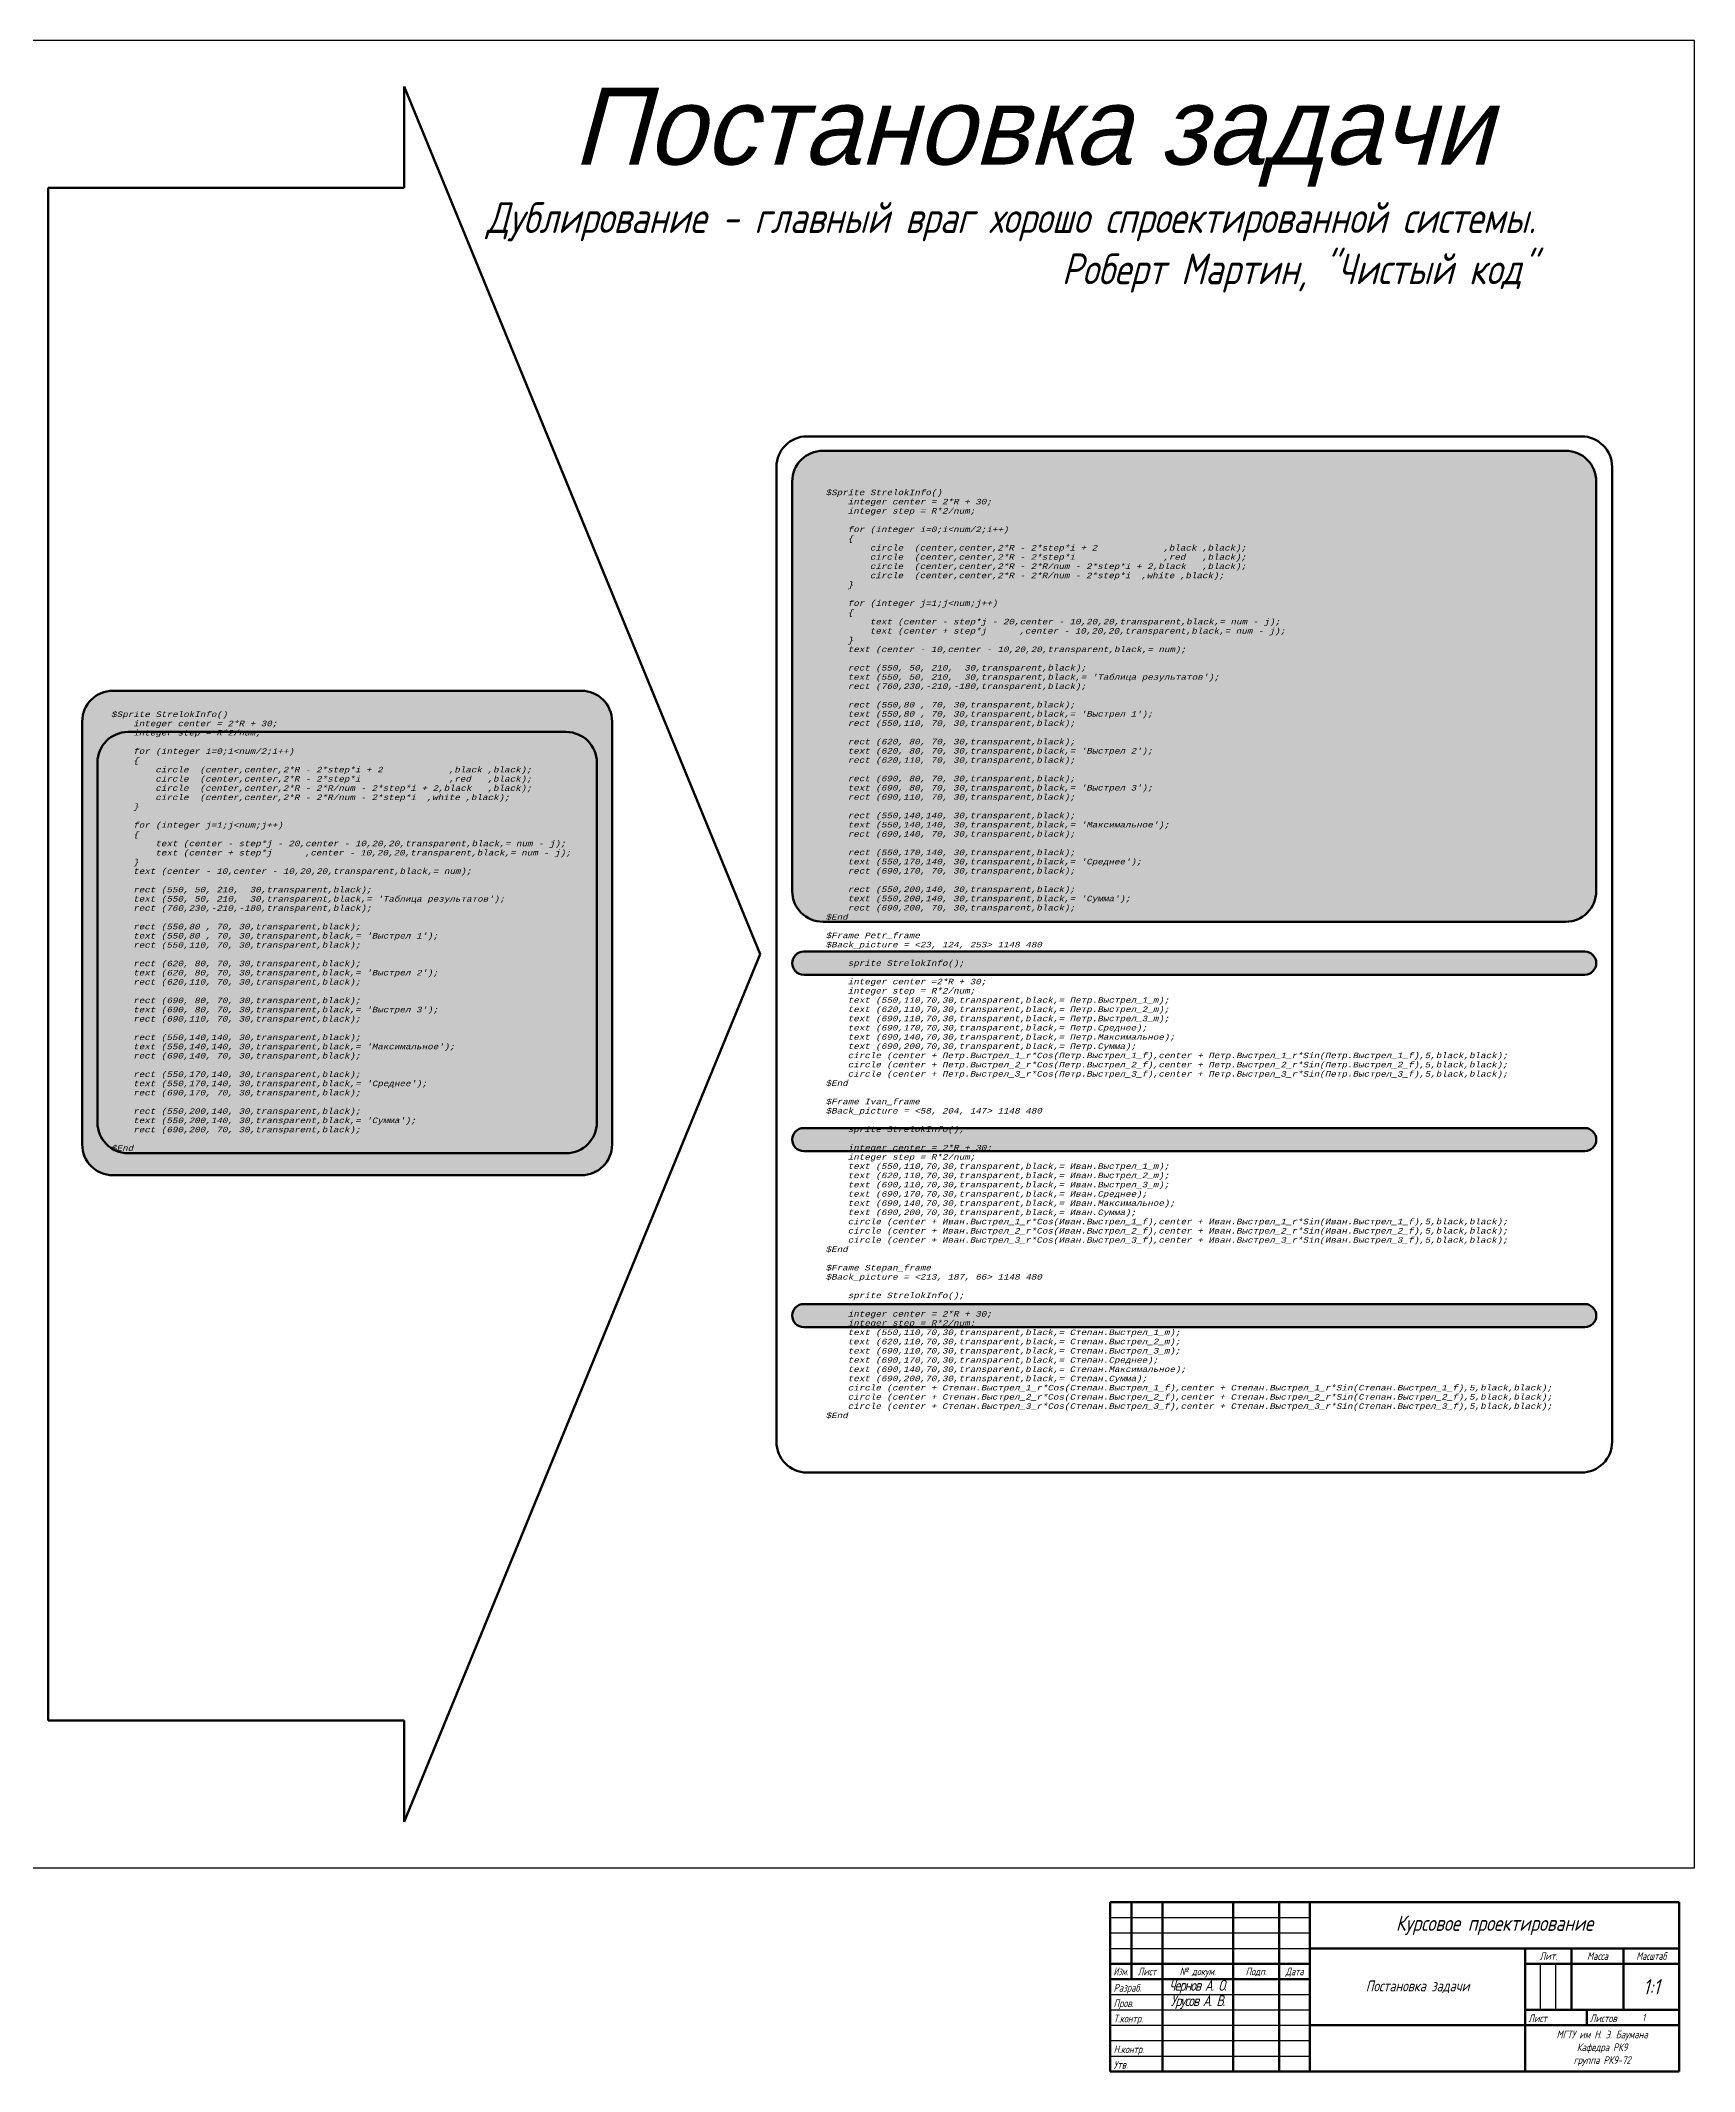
# Model space of a CAD drawing. Header units: millimetres. Extents: x -1205 to 3458, y 452 to 1430.
# Drawn here: x -657 to -119, y 770 to 1430 of the extents above; entities that cross this region are included whole.
import ezdxf
from ezdxf.enums import TextEntityAlignment as Align

# ---------------------------------------------------------------- set-up
doc = ezdxf.new("R2010")
doc.units = ezdxf.units.MM
doc.layers.get('0').update_dxf_attribs({"lineweight": 100})
doc.styles.add('GOST 2.304', font='CS_Gost2304.shx', dxfattribs={"oblique": 15})

msp = doc.modelspace()

# ---------------------------------------------------------------- hatches: boundary and pattern name
at = {"true_color": 0x9cbee8}
h = msp.add_hatch(color=151, dxfattribs=at)
h.paths.add_polyline_path([(-480.69, 1218.45), (-632.97, 1218.45, 0.414214), (-642.97, 1208.45), (-642.97, 1070.93, 0.414214), (-632.97, 1060.93), (-480.69, 1060.93, 0.414214), (-470.69, 1070.93), (-470.69, 1208.45, 0.414214)], flags=17)
h.paths.add_polyline_path([(-475.62, 1195.05), (-475.62, 1078.11, -0.414214), (-485.62, 1068.11), (-628.04, 1068.11, -0.414214), (-638.04, 1078.11), (-638.04, 1195.05, -0.414214), (-628.04, 1205.05), (-485.62, 1205.05, -0.414214)], flags=0)
h.paths.add_polyline_path([(-480.69, 1218.45), (-632.97, 1218.45, 0.414214), (-642.97, 1208.45), (-642.97, 1070.93, 0.414214), (-632.97, 1060.93), (-480.69, 1060.93, 0.414214), (-470.69, 1070.93), (-470.69, 1208.45, 0.414214)], flags=17)
h.paths.add_polyline_path([(-475.62, 1195.05), (-475.62, 1078.11, -0.414214), (-485.62, 1068.11), (-628.04, 1068.11, -0.414214), (-638.04, 1078.11), (-638.04, 1195.05, -0.414214), (-628.04, 1205.05), (-485.62, 1205.05, -0.414214)], flags=0)
h.paths.add_polyline_path([(-634.05, 1389.83), (-479.22, 1389.83), (-479.22, 1238.31), (-634.05, 1238.31)], flags=25)
h.paths.add_polyline_path([(-634.05, 1389.83), (-479.22, 1389.83), (-479.22, 1238.31), (-634.05, 1238.31)], flags=25)
at = {"true_color": 0xdf6358}
h = msp.add_hatch(color=13, dxfattribs=at)
h.paths.add_polyline_path([(-475.62, 1078.11), (-475.62, 1195.05, 0.414214), (-485.62, 1205.05), (-628.04, 1205.05, 0.414214), (-638.04, 1195.05), (-638.04, 1078.11, 0.414214), (-628.04, 1068.11), (-485.62, 1068.11, 0.414214)])
h.paths.add_polyline_path([(-634.05, 1389.83), (-479.22, 1389.83), (-479.22, 1238.31), (-634.05, 1238.31)], flags=9)
at = {"true_color": 0x9cbee8}
msp.add_hatch(color=151, dxfattribs=at).paths.add_polyline_path([(-150.67, 1286.48, 0.414214), (-160.67, 1296.48), (-402.1, 1296.48, 0.414214), (-412.1, 1286.48), (-412.1, 1153.33, 0.414214), (-402.1, 1143.33), (-160.67, 1143.33, 0.414214), (-150.67, 1153.33)])
h = msp.add_hatch(color=151, dxfattribs=at)
h.paths.add_polyline_path([(-480.69, 1218.45), (-632.97, 1218.45, 0.414214), (-642.97, 1208.45), (-642.97, 1070.93, 0.414214), (-632.97, 1060.93), (-480.69, 1060.93, 0.414214), (-470.69, 1070.93), (-470.69, 1208.45, 0.414214)])
h.paths.add_polyline_path([(-475.62, 1195.05), (-475.62, 1078.11, -0.414214), (-485.62, 1068.11), (-628.04, 1068.11, -0.414214), (-638.04, 1078.11), (-638.04, 1195.05, -0.414214), (-628.04, 1205.05), (-485.62, 1205.05, -0.414214)], flags=16)
h = msp.add_hatch(color=151, dxfattribs=at)
h.paths.add_polyline_path([(-154.42, 1133.63), (-408.35, 1133.63, 1), (-408.35, 1126.13), (-154.42, 1126.13, 1)])
h.paths.add_polyline_path([(-154.42, 1076.27), (-408.35, 1076.27, 1), (-408.35, 1068.77), (-154.42, 1068.77, 1)])
h.paths.add_polyline_path([(-154.42, 1019.05), (-408.35, 1019.05, 1), (-408.35, 1011.55), (-154.42, 1011.55, 1)])

# ---------------------------------------------------------------- linework, layer by layer
for p, q in [((-422.58, 1132.81), (-538.3, 1414.86)), ((-538.3, 1414.86), (-538.3, 1381.99)), ((-654.01, 883.64), (-654.01, 1381.99)), ((-538.3, 1381.99), (-654.01, 1381.99)), ((-407.26, 1301.16), (-155.51, 1301.16)), ((-417.26, 974.28), (-417.26, 1291.16)), ((-145.51, 1291.16), (-145.51, 974.28)), ((-422.58, 1132.81), (-538.3, 850.77)), ((-155.51, 964.28), (-407.26, 964.28)), ((-538.3, 883.64), (-654.01, 883.64)), ((-538.3, 850.77), (-538.3, 883.64))]:
    msp.add_line(p, q)
at = {"color": 5}
for p, q in [((-402.1, 1296.48), (-160.67, 1296.48)), ((-412.1, 1153.33), (-412.1, 1286.48)), ((-150.67, 1286.48), (-150.67, 1153.33)), ((-632.97, 1218.45), (-480.69, 1218.45)), ((-642.97, 1070.93), (-642.97, 1208.45)), ((-470.69, 1208.45), (-470.69, 1070.93)), ((-160.67, 1143.33), (-402.1, 1143.33)), ((-154.42, 1133.63), (-408.35, 1133.63)), ((-154.42, 1126.13), (-408.35, 1126.13)), ((-154.42, 1076.27), (-408.35, 1076.27)), ((-154.42, 1068.77), (-408.35, 1068.77)), ((-480.69, 1060.93), (-632.97, 1060.93)), ((-154.42, 1019.05), (-408.35, 1019.05)), ((-154.42, 1011.55), (-408.35, 1011.55))]:
    msp.add_line(p, q, dxfattribs=at)
at = {"color": 1}
for p, q in [((-628.04, 1205.05), (-485.62, 1205.05)), ((-638.04, 1078.11), (-638.04, 1195.05)), ((-475.62, 1195.05), (-475.62, 1078.11)), ((-485.62, 1068.11), (-628.04, 1068.11))]:
    msp.add_line(p, q, dxfattribs=at)
at = {"linetype": 'Continuous', "lineweight": 60}
for p, q in [((-308.76, 824.59), (-123.76, 824.59)), ((-308.76, 769.59), (-308.76, 824.59)), ((-301.76, 799.59), (-301.76, 824.59)), ((-291.76, 769.59), (-291.76, 824.59)), ((-268.76, 769.59), (-268.76, 824.59)), ((-253.76, 769.59), (-253.76, 824.59)), ((-243.76, 769.59), (-243.76, 824.59)), ((-123.76, 769.59), (-123.76, 824.59)), ((-243.76, 809.59), (-123.76, 809.59)), ((-173.76, 769.59), (-173.76, 809.59)), ((-158.76, 789.59), (-158.76, 809.59)), ((-141.76, 789.59), (-141.76, 809.59)), ((-308.76, 804.59), (-243.76, 804.59)), ((-308.76, 799.59), (-243.76, 799.59)), ((-173.76, 804.59), (-123.76, 804.59)), ((-173.76, 789.59), (-123.76, 789.59)), ((-153.76, 784.59), (-153.76, 789.59)), ((-243.76, 784.59), (-123.76, 784.59)), ((-308.76, 769.59), (-123.76, 769.59))]:
    msp.add_line(p, q, dxfattribs=at)
at = {"linetype": 'Continuous', "lineweight": 25}
for p, q in [((-308.76, 819.59), (-243.76, 819.59)), ((-308.76, 814.59), (-243.76, 814.59)), ((-308.76, 809.59), (-243.76, 809.59)), ((-168.76, 789.59), (-168.76, 804.59)), ((-163.76, 789.59), (-163.76, 804.59)), ((-308.76, 794.59), (-243.76, 794.59)), ((-308.76, 789.59), (-243.76, 789.59)), ((-308.76, 784.59), (-243.76, 784.59)), ((-308.76, 779.59), (-243.76, 779.59)), ((-308.76, 774.59), (-243.76, 774.59))]:
    msp.add_line(p, q, dxfattribs=at)
msp.add_lwpolyline([(-959.76, 835.81), (-118.76, 835.81), (-118.76, 1429.81), (-959.76, 1429.81), (-959.76, 835.81)], dxfattribs=at)
for centre, start, end in [((-407.26, 1291.16), 90, 180), ((-155.51, 1291.16), 0, 90), ((-407.26, 974.28), 180, 270), ((-155.51, 974.28), 270, 0)]:
    msp.add_arc(centre, 10, start, end)
at = {"color": 5}
for centre, radius, start, end in [((-402.1, 1286.48), 10, 90, 180), ((-160.67, 1286.48), 10, 0, 90), ((-632.97, 1208.45), 10, 90, 180), ((-480.69, 1208.45), 10, 0, 90), ((-402.1, 1153.33), 10, 180, 270), ((-160.67, 1153.33), 10, 270, 0), ((-408.35, 1129.88), 3.75, 90, 270), ((-154.42, 1129.88), 3.75, 270, 90), ((-408.35, 1072.52), 3.75, 90, 270), ((-154.42, 1072.52), 3.75, 270, 90), ((-632.97, 1070.93), 10, 180, 270), ((-480.69, 1070.93), 10, 270, 0), ((-408.35, 1015.3), 3.75, 90, 270), ((-154.42, 1015.3), 3.75, 270, 90)]:
    msp.add_arc(centre, radius, start, end, dxfattribs=at)
at = {"color": 1}
for centre, start, end in [((-628.04, 1195.05), 90, 180), ((-485.62, 1195.05), 0, 90), ((-628.04, 1078.11), 180, 270), ((-485.62, 1078.11), 270, 0)]:
    msp.add_arc(centre, 10, start, end, dxfattribs=at)

# ---------------------------------------------------------------- texts
at = {"linetype": 'Continuous', "lineweight": 25, "style": 'GOST 2.304', "oblique": 15}
for s, p in [('Лит.', (-166.26, 807.09)), ('Масса', (-150.26, 807.09)), ('№ докум.', (-280.26, 802.09)), ('Подп.', (-261.26, 802.09))]:
    msp.add_text(s, height=2.5, dxfattribs=at).set_placement(p, align=Align.MIDDLE_CENTER)
for s, width, p in [('Масштаб', 0.91954, (-132.76, 807.09)), ('Изм.', 0.75, (-305.26, 802.09)), ('Лист', 0.9, (-296.76, 802.09)), ('Дата', 0.8, (-248.76, 802.09))]:
    msp.add_text(s, height=2.5, dxfattribs=dict(at, width=width)).set_placement(p, align=Align.MIDDLE_CENTER)
for s, p in [('Разраб.', (-307.6, 795.51)), ('Пров.', (-307.6, 790.51)), ('Лист', (-172.76, 785.59)), ('Листов', (-152.76, 785.59)), ('Утв.', (-307.6, 770.51))]:
    msp.add_text(s, height=2.5, dxfattribs=at).set_placement(p)
for s, width, p in [('Т.контр.', 0.9, (-307.6, 785.51)), ('Н.контр.', 0.95, (-307.6, 775.51))]:
    msp.add_text(s, height=2.5, dxfattribs=dict(at, width=width)).set_placement(p)
at = {"style": 'GOST 2.304'}
for s, insert, char_height, width, attachment_point in [('{\\fCS Standard|b0|i0|c204|p34;Постановка задачи}', (-483.45, 1414.52), 25, 336.8468, 1), ("{\\fCourier New|b0|i0|c0|p49;$Sprite StrelokInfo()\\P^Iinteger center = 2*R + 30;\\P^Iinteger step = R*2/num;\\P^I^I\\P^Ifor (integer i=0;i<num/2;i++)\\P^I\\{\\P^I^Icircle ^I(center,center,2*R - 2*step*i + 2^I^I^I ,black^I,black);\\P^I^Icircle ^I(center,center,2*R - 2*step*i^I^I^I^I ,red^I,black);\\P^I^Icircle ^I(center,center,2*R - 2*R/num - 2*step*i + 2,black^I,black);\\P^I^Icircle ^I(center,center,2*R - 2*R/num - 2*step*i^I ,white^I,black);\\P^I\\}\\P^I\\P^Ifor (integer j=1;j<num;j++)\\P^I\\{\\P^I^Itext (center - step*j - 20,center - 10,20,20,transparent,black,= num - j);\\P^I^Itext (center + step*j^I   ,center - 10,20,20,transparent,black,= num - j);\\P^I\\}\\P^Itext (center - 10,center - 10,20,20,transparent,black,= num);\\P^I\\P^Irect (550, 50, 210,  30,transparent,black);\\P^Itext (550, 50, 210,  30,transparent,black,= '\\fCourier New|b0|i0|c204|p49;Таблица результатов\\fCourier New|b0|i0|c0|p49;');\\P^Irect (760,230,-210,-180,transparent,black);\\P^I\\P^Irect (550,80 , 70, 30,transparent,black);\\P^Itext (550,80 , 70, 30,transparent,black,= '\\fCourier New|b0|i0|c204|p49;Выстрел \\fCourier New|b0|i0|c0|p49;1');\\P^Irect (550,110, 70, 30,transparent,black);\\P^I\\P^Irect (620, 80, 70, 30,transparent,black);\\P^Itext (620, 80, 70, 30,transparent,black,= '\\fCourier New|b0|i0|c204|p49;Выстрел \\fCourier New|b0|i0|c0|p49;2');\\P^Irect (620,110, 70, 30,transparent,black);\\P^I\\P^Irect (690, 80, 70, 30,transparent,black);\\P^Itext (690, 80, 70, 30,transparent,black,= '\\fCourier New|b0|i0|c204|p49;Выстрел \\fCourier New|b0|i0|c0|p49;3');\\P^Irect (690,110, 70, 30,transparent,black);\\P^I^I\\P^Irect (550,140,140, 30,transparent,black);\\P^Itext (550,140,140, 30,transparent,black,= '\\fCourier New|b0|i0|c204|p49;Максимальное\\fCourier New|b0|i0|c0|p49;');\\P^Irect (690,140, 70, 30,transparent,black);\\P^I\\P^Irect (550,170,140, 30,transparent,black);\\P^Itext (550,170,140, 30,transparent,black,= '\\fCourier New|b0|i0|c204|p49;Среднее\\fCourier New|b0|i0|c0|p49;');\\P^Irect (690,170, 70, 30,transparent,black);\\P^I^I\\P^Irect (550,200,140, 30,transparent,black);\\P^Itext (550,200,140, 30,transparent,black,= '\\fCourier New|b0|i0|c204|p49;Сумма\\fCourier New|b0|i0|c0|p49;');\\P^Irect (690,200, 70, 30,transparent,black);\\P$End\\P\\P$Frame Petr_frame \\P$Back_picture = <23, 124, 253> 1148 480\\P^I\\P^Isprite StrelokInfo();\\P\\P^Iinteger center =2*R + 30;\\P^Iinteger step = R*2/num;\\P^Itext (550,110,70,30,transparent,black,= \\fCourier New|b0|i0|c204|p49;Петр\\fCourier New|b0|i0|c0|p49;.\\fCourier New|b0|i0|c204|p49;Выстрел\\fCourier New|b0|i0|c0|p49;_1_m);\\P^Itext (620,110,70,30,transparent,black,= \\fCourier New|b0|i0|c204|p49;Петр\\fCourier New|b0|i0|c0|p49;.\\fCourier New|b0|i0|c204|p49;Выстрел\\fCourier New|b0|i0|c0|p49;_2_m);\\P^Itext (690,110,70,30,transparent,black,= \\fCourier New|b0|i0|c204|p49;Петр\\fCourier New|b0|i0|c0|p49;.\\fCourier New|b0|i0|c204|p49;Выстрел\\fCourier New|b0|i0|c0|p49;_3_m);^I\\P^Itext (690,170,70,30,transparent,black,= \\fCourier New|b0|i0|c204|p49;Петр\\fCourier New|b0|i0|c0|p49;.\\fCourier New|b0|i0|c204|p49;Среднее\\fCourier New|b0|i0|c0|p49;);\\P^Itext (690,140,70,30,transparent,black,= \\fCourier New|b0|i0|c204|p49;Петр\\fCourier New|b0|i0|c0|p49;.\\fCourier New|b0|i0|c204|p49;Максимальное\\fCourier New|b0|i0|c0|p49;);\\P^Itext (690,200,70,30,transparent,black,= \\fCourier New|b0|i0|c204|p49;Петр\\fCourier New|b0|i0|c0|p49;.\\fCourier New|b0|i0|c204|p49;Сумма\\fCourier New|b0|i0|c0|p49;);\\P^Icircle (center + \\fCourier New|b0|i0|c204|p49;Петр\\fCourier New|b0|i0|c0|p49;.\\fCourier New|b0|i0|c204|p49;Выстрел\\fCourier New|b0|i0|c0|p49;_1_r*Cos(\\fCourier New|b0|i0|c204|p49;Петр\\fCourier New|b0|i0|c0|p49;.\\fCourier New|b0|i0|c204|p49;Выстрел\\fCourier New|b0|i0|c0|p49;_1_f),center + \\fCourier New|b0|i0|c204|p49;Петр\\fCourier New|b0|i0|c0|p49;.\\fCourier New|b0|i0|c204|p49;Выстрел\\fCourier New|b0|i0|c0|p49;_1_r*Sin(\\fCourier New|b0|i0|c204|p49;Петр\\fCourier New|b0|i0|c0|p49;.\\fCourier New|b0|i0|c204|p49;Выстрел\\fCourier New|b0|i0|c0|p49;_1_f),5,black,black);\\P^Icircle (center + \\fCourier New|b0|i0|c204|p49;Петр\\fCourier New|b0|i0|c0|p49;.\\fCourier New|b0|i0|c204|p49;Выстрел\\fCourier New|b0|i0|c0|p49;_2_r*Cos(\\fCourier New|b0|i0|c204|p49;Петр\\fCourier New|b0|i0|c0|p49;.\\fCourier New|b0|i0|c204|p49;Выстрел\\fCourier New|b0|i0|c0|p49;_2_f),center + \\fCourier New|b0|i0|c204|p49;Петр\\fCourier New|b0|i0|c0|p49;.\\fCourier New|b0|i0|c204|p49;Выстрел\\fCourier New|b0|i0|c0|p49;_2_r*Sin(\\fCourier New|b0|i0|c204|p49;Петр\\fCourier New|b0|i0|c0|p49;.\\fCourier New|b0|i0|c204|p49;Выстрел\\fCourier New|b0|i0|c0|p49;_2_f),5,black,black);\\P^Icircle (center + \\fCourier New|b0|i0|c204|p49;Петр\\fCourier New|b0|i0|c0|p49;.\\fCourier New|b0|i0|c204|p49;Выстрел\\fCourier New|b0|i0|c0|p49;_3_r*Cos(\\fCourier New|b0|i0|c204|p49;Петр\\fCourier New|b0|i0|c0|p49;.\\fCourier New|b0|i0|c204|p49;Выстрел\\fCourier New|b0|i0|c0|p49;_3_f),center + \\fCourier New|b0|i0|c204|p49;Петр\\fCourier New|b0|i0|c0|p49;.\\fCourier New|b0|i0|c204|p49;Выстрел\\fCourier New|b0|i0|c0|p49;_3_r*Sin(\\fCourier New|b0|i0|c204|p49;Петр\\fCourier New|b0|i0|c0|p49;.\\fCourier New|b0|i0|c204|p49;Выстрел\\fCourier New|b0|i0|c0|p49;_3_f),5,black,black);\\P$End\\P\\P$Frame Ivan_frame \\P$Back_picture = <58, 204, 147> 1148 480\\P\\P^Isprite StrelokInfo();\\P\\P^Iinteger center = 2*R + 30;\\P^Iinteger step = R*2/num;\\P^Itext (550,110,70,30,transparent,black,= \\fCourier New|b0|i0|c204|p49;Иван\\fCourier New|b0|i0|c0|p49;.\\fCourier New|b0|i0|c204|p49;Выстрел\\fCourier New|b0|i0|c0|p49;_1_m);\\P^Itext (620,110,70,30,transparent,black,= \\fCourier New|b0|i0|c204|p49;Иван\\fCourier New|b0|i0|c0|p49;.\\fCourier New|b0|i0|c204|p49;Выстрел\\fCourier New|b0|i0|c0|p49;_2_m);\\P^Itext (690,110,70,30,transparent,black,= \\fCourier New|b0|i0|c204|p49;Иван\\fCourier New|b0|i0|c0|p49;.\\fCourier New|b0|i0|c204|p49;Выстрел\\fCourier New|b0|i0|c0|p49;_3_m);^I\\P^Itext (690,170,70,30,transparent,black,= \\fCourier New|b0|i0|c204|p49;Иван\\fCourier New|b0|i0|c0|p49;.\\fCourier New|b0|i0|c204|p49;Среднее\\fCourier New|b0|i0|c0|p49;);\\P^Itext (690,140,70,30,transparent,black,= \\fCourier New|b0|i0|c204|p49;Иван\\fCourier New|b0|i0|c0|p49;.\\fCourier New|b0|i0|c204|p49;Максимальное\\fCourier New|b0|i0|c0|p49;);\\P^Itext (690,200,70,30,transparent,black,= \\fCourier New|b0|i0|c204|p49;Иван\\fCourier New|b0|i0|c0|p49;.\\fCourier New|b0|i0|c204|p49;Сумма\\fCourier New|b0|i0|c0|p49;);\\P^Icircle (center + \\fCourier New|b0|i0|c204|p49;Иван\\fCourier New|b0|i0|c0|p49;.\\fCourier New|b0|i0|c204|p49;Выстрел\\fCourier New|b0|i0|c0|p49;_1_r*Cos(\\fCourier New|b0|i0|c204|p49;Иван\\fCourier New|b0|i0|c0|p49;.\\fCourier New|b0|i0|c204|p49;Выстрел\\fCourier New|b0|i0|c0|p49;_1_f),center + \\fCourier New|b0|i0|c204|p49;Иван\\fCourier New|b0|i0|c0|p49;.\\fCourier New|b0|i0|c204|p49;Выстрел\\fCourier New|b0|i0|c0|p49;_1_r*Sin(\\fCourier New|b0|i0|c204|p49;Иван\\fCourier New|b0|i0|c0|p49;.\\fCourier New|b0|i0|c204|p49;Выстрел\\fCourier New|b0|i0|c0|p49;_1_f),5,black,black);\\P^Icircle (center + \\fCourier New|b0|i0|c204|p49;Иван\\fCourier New|b0|i0|c0|p49;.\\fCourier New|b0|i0|c204|p49;Выстрел\\fCourier New|b0|i0|c0|p49;_2_r*Cos(\\fCourier New|b0|i0|c204|p49;Иван\\fCourier New|b0|i0|c0|p49;.\\fCourier New|b0|i0|c204|p49;Выстрел\\fCourier New|b0|i0|c0|p49;_2_f),center + \\fCourier New|b0|i0|c204|p49;Иван\\fCourier New|b0|i0|c0|p49;.\\fCourier New|b0|i0|c204|p49;Выстрел\\fCourier New|b0|i0|c0|p49;_2_r*Sin(\\fCourier New|b0|i0|c204|p49;Иван\\fCourier New|b0|i0|c0|p49;.\\fCourier New|b0|i0|c204|p49;Выстрел\\fCourier New|b0|i0|c0|p49;_2_f),5,black,black);\\P^Icircle (center + \\fCourier New|b0|i0|c204|p49;Иван\\fCourier New|b0|i0|c0|p49;.\\fCourier New|b0|i0|c204|p49;Выстрел\\fCourier New|b0|i0|c0|p49;_3_r*Cos(\\fCourier New|b0|i0|c204|p49;Иван\\fCourier New|b0|i0|c0|p49;.\\fCourier New|b0|i0|c204|p49;Выстрел\\fCourier New|b0|i0|c0|p49;_3_f),center + \\fCourier New|b0|i0|c204|p49;Иван\\fCourier New|b0|i0|c0|p49;.\\fCourier New|b0|i0|c204|p49;Выстрел\\fCourier New|b0|i0|c0|p49;_3_r*Sin(\\fCourier New|b0|i0|c204|p49;Иван\\fCourier New|b0|i0|c0|p49;.\\fCourier New|b0|i0|c204|p49;Выстрел\\fCourier New|b0|i0|c0|p49;_3_f),5,black,black);\\P$End\\P\\P$Frame Stepan_frame \\P$Back_picture = <213, 187, 66> 1148 480\\P\\P^Isprite StrelokInfo();\\P\\P^Iinteger center = 2*R + 30;\\P^Iinteger step = R*2/num;\\P^Itext (550,110,70,30,transparent,black,= \\fCourier New|b0|i0|c204|p49;Степан\\fCourier New|b0|i0|c0|p49;.\\fCourier New|b0|i0|c204|p49;Выстрел\\fCourier New|b0|i0|c0|p49;_1_m);\\P^Itext (620,110,70,30,transparent,black,= \\fCourier New|b0|i0|c204|p49;Степан\\fCourier New|b0|i0|c0|p49;.\\fCourier New|b0|i0|c204|p49;Выстрел\\fCourier New|b0|i0|c0|p49;_2_m);\\P^Itext (690,110,70,30,transparent,black,= \\fCourier New|b0|i0|c204|p49;Степан\\fCourier New|b0|i0|c0|p49;.\\fCourier New|b0|i0|c204|p49;Выстрел\\fCourier New|b0|i0|c0|p49;_3_m);^I\\P^Itext (690,170,70,30,transparent,black,= \\fCourier New|b0|i0|c204|p49;Степан\\fCourier New|b0|i0|c0|p49;.\\fCourier New|b0|i0|c204|p49;Среднее\\fCourier New|b0|i0|c0|p49;);\\P^Itext (690,140,70,30,transparent,black,= \\fCourier New|b0|i0|c204|p49;Степан\\fCourier New|b0|i0|c0|p49;.\\fCourier New|b0|i0|c204|p49;Максимальное\\fCourier New|b0|i0|c0|p49;);\\P^Itext (690,200,70,30,transparent,black,= \\fCourier New|b0|i0|c204|p49;Степан\\fCourier New|b0|i0|c0|p49;.\\fCourier New|b0|i0|c204|p49;Сумма\\fCourier New|b0|i0|c0|p49;);\\P^Icircle (center + \\fCourier New|b0|i0|c204|p49;Степан\\fCourier New|b0|i0|c0|p49;.\\fCourier New|b0|i0|c204|p49;Выстрел\\fCourier New|b0|i0|c0|p49;_1_r*Cos(\\fCourier New|b0|i0|c204|p49;Степан\\fCourier New|b0|i0|c0|p49;.\\fCourier New|b0|i0|c204|p49;Выстрел\\fCourier New|b0|i0|c0|p49;_1_f),center + \\fCourier New|b0|i0|c204|p49;Степан\\fCourier New|b0|i0|c0|p49;.\\fCourier New|b0|i0|c204|p49;Выстрел\\fCourier New|b0|i0|c0|p49;_1_r*Sin(\\fCourier New|b0|i0|c204|p49;Степан\\fCourier New|b0|i0|c0|p49;.\\fCourier New|b0|i0|c204|p49;Выстрел\\fCourier New|b0|i0|c0|p49;_1_f),5,black,black);\\P^Icircle (center + \\fCourier New|b0|i0|c204|p49;Степан\\fCourier New|b0|i0|c0|p49;.\\fCourier New|b0|i0|c204|p49;Выстрел\\fCourier New|b0|i0|c0|p49;_2_r*Cos(\\fCourier New|b0|i0|c204|p49;Степан\\fCourier New|b0|i0|c0|p49;.\\fCourier New|b0|i0|c204|p49;Выстрел\\fCourier New|b0|i0|c0|p49;_2_f),center + \\fCourier New|b0|i0|c204|p49;Степан\\fCourier New|b0|i0|c0|p49;.\\fCourier New|b0|i0|c204|p49;Выстрел\\fCourier New|b0|i0|c0|p49;_2_r*Sin(\\fCourier New|b0|i0|c204|p49;Степан\\fCourier New|b0|i0|c0|p49;.\\fCourier New|b0|i0|c204|p49;Выстрел\\fCourier New|b0|i0|c0|p49;_2_f),5,black,black);\\P^Icircle (center + \\fCourier New|b0|i0|c204|p49;Степан\\fCourier New|b0|i0|c0|p49;.\\fCourier New|b0|i0|c204|p49;Выстрел\\fCourier New|b0|i0|c0|p49;_3_r*Cos(\\fCourier New|b0|i0|c204|p49;Степан\\fCourier New|b0|i0|c0|p49;.\\fCourier New|b0|i0|c204|p49;Выстрел\\fCourier New|b0|i0|c0|p49;_3_f),center + \\fCourier New|b0|i0|c204|p49;Степан\\fCourier New|b0|i0|c0|p49;.\\fCourier New|b0|i0|c204|p49;Выстрел\\fCourier New|b0|i0|c0|p49;_3_r*Sin(\\fCourier New|b0|i0|c204|p49;Степан\\fCourier New|b0|i0|c0|p49;.\\fCourier New|b0|i0|c204|p49;Выстрел\\fCourier New|b0|i0|c0|p49;_3_f),5,black,black);\\P$End}", (-401.27, 1132.81), 1.8, 260.1042, 4), ("{\\fCourier New|b0|i0|c0|p49;\\Q15;$Sprite StrelokInfo()\\P^Iinteger center = 2*R + 30;\\P^Iinteger step = R*2/num;\\P^I^I\\P^Ifor (integer i=0;i<num/2;i++)\\P^I\\{\\P^I^Icircle ^I(center,center,2*R - 2*step*i + 2^I^I^I ,black^I,black);\\P^I^Icircle ^I(center,center,2*R - 2*step*i^I^I^I^I ,red^I,black);\\P^I^Icircle ^I(center,center,2*R - 2*R/num - 2*step*i + 2,black^I,black);\\P^I^Icircle ^I(center,center,2*R - 2*R/num - 2*step*i^I ,white^I,black);\\P^I\\}\\P^I\\P^Ifor (integer j=1;j<num;j++)\\P^I\\{\\P^I^Itext (center - step*j - 20,center - 10,20,20,transparent,black,= num - j);\\P^I^Itext (center + step*j^I   ,center - 10,20,20,transparent,black,= num - j);\\P^I\\}\\P^Itext (center - 10,center - 10,20,20,transparent,black,= num);\\P^I\\P^Irect (550, 50, 210,  30,transparent,black);\\P^Itext (550, 50, 210,  30,transparent,black,= '\\fCourier New|b0|i0|c204|p49;Таблица результатов\\fCourier New|b0|i0|c0|p49;');\\P^Irect (760,230,-210,-180,transparent,black);\\P^I\\P^Irect (550,80 , 70, 30,transparent,black);\\P^Itext (550,80 , 70, 30,transparent,black,= '\\fCourier New|b0|i0|c204|p49;Выстрел \\fCourier New|b0|i0|c0|p49;1');\\P^Irect (550,110, 70, 30,transparent,black);\\P^I\\P^Irect (620, 80, 70, 30,transparent,black);\\P^Itext (620, 80, 70, 30,transparent,black,= '\\fCourier New|b0|i0|c204|p49;Выстрел \\fCourier New|b0|i0|c0|p49;2');\\P^Irect (620,110, 70, 30,transparent,black);\\P^I\\P^Irect (690, 80, 70, 30,transparent,black);\\P^Itext (690, 80, 70, 30,transparent,black,= '\\fCourier New|b0|i0|c204|p49;Выстрел \\fCourier New|b0|i0|c0|p49;3');\\P^Irect (690,110, 70, 30,transparent,black);\\P^I^I\\P^Irect (550,140,140, 30,transparent,black);\\P^Itext (550,140,140, 30,transparent,black,= '\\fCourier New|b0|i0|c204|p49;Максимальное\\fCourier New|b0|i0|c0|p49;');\\P^Irect (690,140, 70, 30,transparent,black);\\P^I\\P^Irect (550,170,140, 30,transparent,black);\\P^Itext (550,170,140, 30,transparent,black,= '\\fCourier New|b0|i0|c204|p49;Среднее\\fCourier New|b0|i0|c0|p49;');\\P^Irect (690,170, 70, 30,transparent,black);\\P^I^I\\P^Irect (550,200,140, 30,transparent,black);\\P^Itext (550,200,140, 30,transparent,black,= '\\fCourier New|b0|i0|c204|p49;Сумма\\fCourier New|b0|i0|c0|p49;');\\P^Irect (690,200, 70, 30,transparent,black);\\P\\P$End}", (-633.6, 1140.2), 1.8, 317.7249, 4)]:
    msp.add_mtext(s, dxfattribs=dict(at, insert=insert, char_height=char_height, width=width, attachment_point=attachment_point))
at = {"lineweight": 30, "style": 'GOST 2.304'}
for s, insert, char_height, width, attachment_point in [('Дублирование - главный враг хорошо спроектированной системы.\\PРоберт Мартин, "Чистый код"', (-170.41, 1377.28), 10, 350.4367, 3), ('Курсовое проектирование', (-183.76, 817.09), 5, 120, 5), ('{\\T0.75;Чернов А. О.}', (-280.26, 797.09), 3.5, 23, 5), ('Постановка задачи', (-208.76, 797.09), 3.5, 70, 5), ('1:1', (-132.76, 797.09), 5, 18, 5), ('{\\T0.8;Урусов А. В.}', (-280.26, 792.09), 3.5, 23, 5), ('1', (-135.28, 787.09), 2.5, 7.9946, 5), ('МГТУ им Н. Э. Баумана\\PКафедра РК9\\Pгруппа РК9-72', (-148.76, 777.09), 2.5, 50, 5)]:
    msp.add_mtext(s, dxfattribs=dict(at, insert=insert, char_height=char_height, width=width, attachment_point=attachment_point))

doc.saveas('drawing.dxf')
